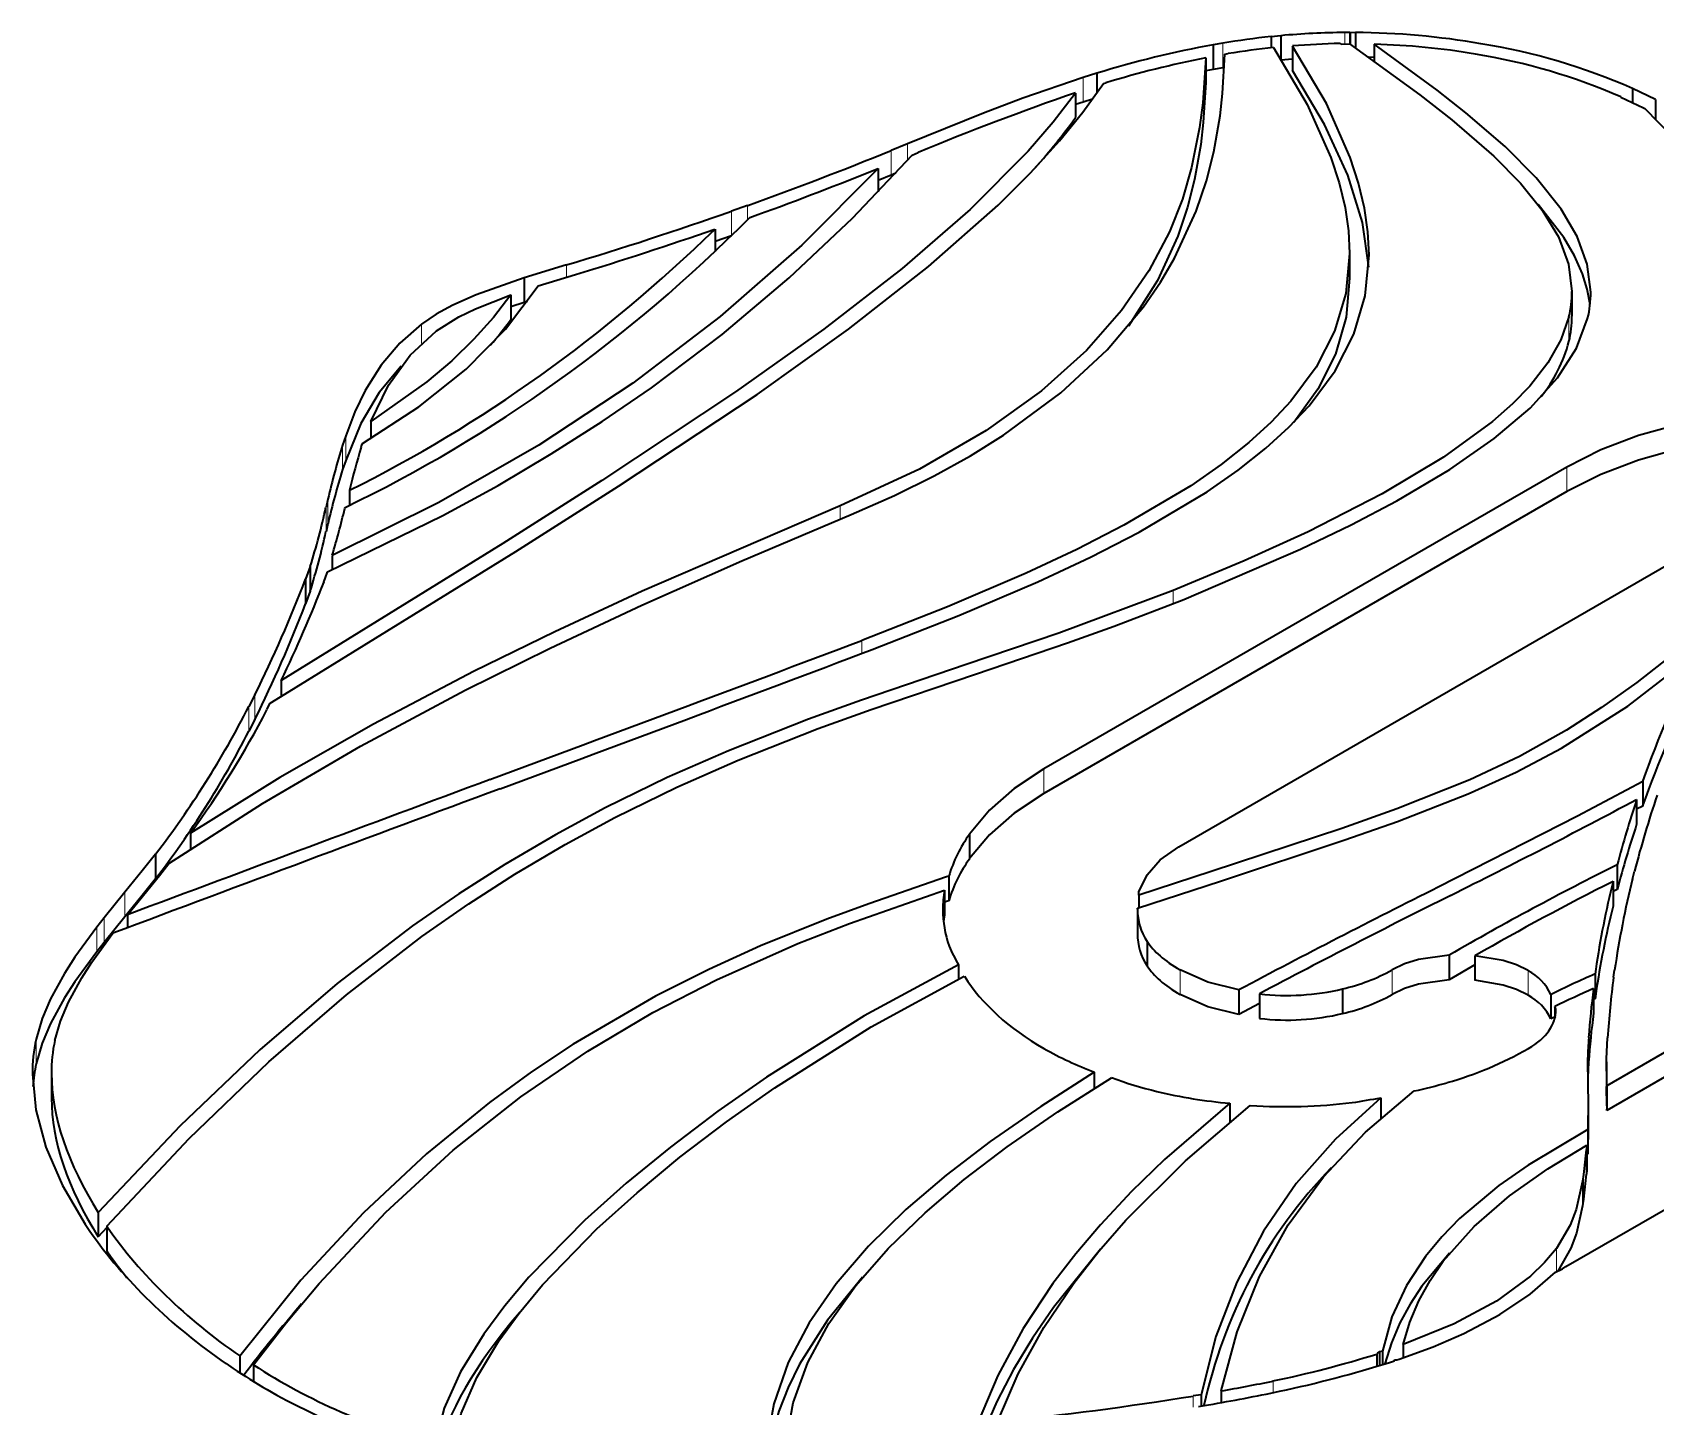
# Model space of a CAD drawing. Extents: x 319 to 941, y 145 to 775.
# Drawn here: x 757.56 to 773.73, y 744.62 to 758.31 of the extents above; entities that cross this region are included whole.
import ezdxf

# ---------------------------------------------------------------- set-up
doc = ezdxf.new("R2010")
doc.units = 0

msp = doc.modelspace()

# ---------------------------------------------------------------- linework, layer by layer
at = {"color": 7, "lineweight": 35, "ltscale": 0.002445}
msp.add_line((769.998, 758.281), (769.901, 758.271), dxfattribs=at)
at = {"color": 7, "lineweight": 35, "ltscale": 0.002766}
msp.add_line((769.901, 758.271), (769.901, 758.161), dxfattribs=at)
at = {"color": 7, "lineweight": 35, "ltscale": 0.005756}
msp.add_line((769.998, 758.281), (769.998, 758.051), dxfattribs=at)
at = {"color": 7, "lineweight": 35, "ltscale": 0.001236}
msp.add_line((770.685, 758.313), (770.635, 758.313), dxfattribs=at)
at = {"color": 7, "lineweight": 13, "ltscale": 0.002884}
msp.add_line((770.635, 758.313), (770.635, 758.197), dxfattribs=at)
at = {"color": 7, "lineweight": 35, "ltscale": 0.000126795}
msp.add_line((770.688, 758.31), (770.685, 758.313), dxfattribs=at)
at = {"color": 7, "lineweight": 35, "ltscale": 0.002867}
msp.add_line((770.685, 758.313), (770.685, 758.198), dxfattribs=at)
at = {"color": 7, "lineweight": 35, "ltscale": 0.001312}
msp.add_line((770.741, 758.313), (770.688, 758.31), dxfattribs=at)
at = {"color": 7, "lineweight": 35, "ltscale": 0.002858}
msp.add_line((770.688, 758.31), (770.688, 758.195), dxfattribs=at)
at = {"color": 7, "lineweight": 35, "ltscale": 0.00387}
msp.add_line((770.741, 758.313), (770.741, 758.158), dxfattribs=at)
at = {"color": 7, "lineweight": 35, "ltscale": 0.002431}
for p, q in [((769.42, 758.206), (769.324, 758.19)), ((769.42, 757.961), (769.324, 757.945))]:
    msp.add_line(p, q, dxfattribs=at)
at = {"color": 7, "lineweight": 35, "ltscale": 0.006123}
for p, q in [((769.324, 758.19), (769.324, 757.945)), ((770.115, 758.178), (770.115, 757.934)), ((769.251, 758.059), (769.251, 757.814)), ((767.953, 757.71), (767.953, 757.465)), ((770.682, 756.11), (770.682, 755.865)), ((762.462, 755.869), (762.462, 755.624)), ((762.328, 755.699), (762.328, 755.454)), ((772.897, 755.732), (772.897, 755.487)), ((760.33, 752.994), (760.33, 752.749)), ((760.284, 752.866), (760.284, 752.621)), ((773.602, 750.852), (773.602, 750.607)), ((773.542, 750.673), (773.542, 750.428)), ((773.349, 750.022), (773.349, 749.777)), ((766.648, 749.768), (766.648, 749.523)), ((768.571, 749.581), (768.571, 749.336)), ((771.931, 749.116), (771.931, 748.871)), ((773.128, 748.933), (773.128, 748.688)), ((769.579, 748.775), (769.579, 748.53)), ((769.785, 748.737), (769.785, 748.492)), ((770.613, 748.785), (770.613, 748.54)), ((772.688, 748.731), (772.688, 748.486)), ((773.112, 748.788), (773.112, 748.543)), ((773.241, 748.059), (773.241, 747.814)), ((757.752, 747.944), (757.752, 747.699)), ((773.244, 747.833), (773.244, 747.588)), ((773.244, 747.82), (773.244, 747.575)), ((773.059, 747.615), (773.059, 747.37)), ((773.055, 747.385), (773.055, 747.141)), ((773.042, 747.185), (773.042, 746.94)), ((773.045, 747.227), (773.045, 746.982)), ((758.219, 746.559), (758.219, 746.314)), ((758.304, 746.421), (758.304, 746.176))]:
    msp.add_line(p, q, dxfattribs=at)
at = {"color": 7, "lineweight": 13, "ltscale": 0.006123}
for p, q in [((769.42, 758.206), (769.42, 757.961)), ((766.115, 757.138), (766.115, 756.893)), ((764.526, 756.532), (764.526, 756.287)), ((772.867, 755.479), (772.867, 755.234)), ((760.653, 754.203), (760.653, 753.958)), ((760.684, 754.295), (760.684, 754.05)), ((772.847, 753.984), (772.847, 753.739)), ((760.488, 753.585), (760.488, 753.34)), ((759.719, 751.598), (759.719, 751.353)), ((759.779, 751.715), (759.779, 751.47)), ((758.484, 749.749), (758.484, 749.504)), ((758.205, 749.399), (758.205, 749.154)), ((768.995, 748.975), (768.995, 748.73)), ((771.106, 748.975), (771.106, 748.73)), ((772.463, 748.967), (772.463, 748.722)), ((773.135, 748.982), (773.135, 748.737)), ((757.6, 748.284), (757.6, 748.039)), ((773.064, 748.301), (773.064, 748.056)), ((773.057, 747.441), (773.057, 747.196)), ((773.014, 746.936), (773.014, 746.691)), ((773.004, 746.87), (773.004, 746.625)), ((758.31, 746.412), (758.31, 746.167))]:
    msp.add_line(p, q, dxfattribs=at)
at = {"color": 7, "lineweight": 35, "ltscale": 0.000809253}
msp.add_line((769.441, 758.096), (769.473, 758.102), dxfattribs=at)
at = {"color": 7, "lineweight": 35, "ltscale": 0.000335294}
msp.add_line((770.589, 758.203), (770.599, 758.195), dxfattribs=at)
at = {"color": 7, "lineweight": 35, "ltscale": 0.002064}
msp.add_line((770.599, 758.195), (770.682, 758.2), dxfattribs=at)
at = {"color": 7, "lineweight": 35, "ltscale": 0.001481}
msp.add_line((770.93, 758.064), (770.871, 758.066), dxfattribs=at)
at = {"color": 7, "lineweight": 35, "ltscale": 0.004285}
msp.add_line((770.929, 758.196), (770.929, 758.024), dxfattribs=at)
at = {"color": 7, "lineweight": 35, "ltscale": 0.00362}
msp.add_line((768.166, 757.907), (768.028, 757.864), dxfattribs=at)
at = {"color": 7, "lineweight": 35, "ltscale": 0.004947}
msp.add_line((768.166, 757.907), (768.166, 757.709), dxfattribs=at)
at = {"color": 7, "lineweight": 35, "ltscale": 0.001861}
msp.add_line((769.324, 757.945), (769.251, 757.932), dxfattribs=at)
at = {"color": 7, "lineweight": 35, "ltscale": 0.000361981}
msp.add_line((769.434, 757.963), (769.42, 757.961), dxfattribs=at)
at = {"color": 7, "lineweight": 35, "ltscale": 0.002929}
msp.add_line((770.115, 758.046), (769.998, 758.036), dxfattribs=at)
at = {"color": 7, "lineweight": 13, "ltscale": 0.006125}
for p, q in [((768.028, 757.864), (768.028, 757.619)), ((760.507, 753.665), (760.507, 753.42)), ((767.638, 750.977), (767.638, 750.732)), ((758.277, 749.492), (758.277, 749.247))]:
    msp.add_line(p, q, dxfattribs=at)
at = {"color": 7, "lineweight": 35, "ltscale": 0.000607146}
msp.add_line((768.232, 757.804), (768.255, 757.811), dxfattribs=at)
at = {"color": 7, "lineweight": 35, "ltscale": 0.006352}
msp.add_line((773.73, 757.646), (773.5, 757.755), dxfattribs=at)
at = {"color": 7, "lineweight": 35, "ltscale": 0.003513}
msp.add_line((773.5, 757.755), (773.5, 757.614), dxfattribs=at)
at = {"color": 7, "lineweight": 35, "ltscale": 0.001975}
msp.add_line((768.028, 757.619), (767.953, 757.594), dxfattribs=at)
at = {"color": 7, "lineweight": 35, "ltscale": 0.002476}
msp.add_line((768.122, 757.648), (768.028, 757.619), dxfattribs=at)
at = {"color": 7, "lineweight": 35, "ltscale": 0.006263}
msp.add_line((773.383, 757.67), (773.61, 757.562), dxfattribs=at)
at = {"color": 7, "lineweight": 35, "ltscale": 0.004942}
msp.add_line((773.73, 757.646), (773.73, 757.448), dxfattribs=at)
at = {"color": 7, "lineweight": 35, "ltscale": 0.000345981}
msp.add_line((773.61, 757.562), (773.622, 757.555), dxfattribs=at)
at = {"color": 7, "lineweight": 35, "ltscale": 0.004406}
msp.add_line((766.278, 757.205), (766.115, 757.138), dxfattribs=at)
at = {"color": 7, "lineweight": 13, "ltscale": 0.004175}
msp.add_line((766.278, 757.205), (766.278, 757.038), dxfattribs=at)
at = {"color": 7, "lineweight": 35, "ltscale": 0.001651}
for p, q in [((766.326, 757.092), (766.387, 757.117)), ((773.014, 746.936), (773.004, 746.87)), ((773.014, 746.691), (773.004, 746.625))]:
    msp.add_line(p, q, dxfattribs=at)
at = {"color": 7, "lineweight": 35, "ltscale": 0.005856}
msp.add_line((765.986, 756.958), (765.986, 756.724), dxfattribs=at)
at = {"color": 7, "lineweight": 35, "ltscale": 0.003481}
msp.add_line((766.115, 756.893), (765.986, 756.84), dxfattribs=at)
at = {"color": 7, "lineweight": 35, "ltscale": 0.001314}
msp.add_line((766.163, 756.913), (766.115, 756.893), dxfattribs=at)
at = {"color": 7, "lineweight": 35, "ltscale": 0.004272}
msp.add_line((764.687, 756.59), (764.526, 756.532), dxfattribs=at)
at = {"color": 7, "lineweight": 13, "ltscale": 0.003543}
msp.add_line((764.687, 756.59), (764.687, 756.448), dxfattribs=at)
at = {"color": 7, "lineweight": 35, "ltscale": 0.002091}
msp.add_line((764.708, 756.47), (764.787, 756.498), dxfattribs=at)
at = {"color": 7, "lineweight": 35, "ltscale": 0.005553}
msp.add_line((764.362, 756.354), (764.362, 756.132), dxfattribs=at)
at = {"color": 7, "lineweight": 35, "ltscale": 0.00436}
msp.add_line((764.526, 756.287), (764.362, 756.23), dxfattribs=at)
at = {"color": 7, "lineweight": 35, "ltscale": 0.011013}
msp.add_line((762.884, 755.997), (762.462, 755.869), dxfattribs=at)
at = {"color": 7, "lineweight": 13, "ltscale": 0.003079}
msp.add_line((762.884, 755.997), (762.884, 755.874), dxfattribs=at)
at = {"color": 7, "lineweight": 35, "ltscale": 0.009695}
msp.add_line((762.6, 755.788), (762.971, 755.901), dxfattribs=at)
at = {"color": 7, "lineweight": 35, "ltscale": 0.00352}
msp.add_line((762.462, 755.624), (762.328, 755.581), dxfattribs=at)
at = {"color": 7, "lineweight": 35, "ltscale": 0.000802238}
msp.add_line((762.493, 755.633), (762.462, 755.624), dxfattribs=at)
at = {"color": 7, "lineweight": 13, "ltscale": 0.004826}
msp.add_line((761.437, 755.406), (761.437, 755.213), dxfattribs=at)
at = {"color": 7, "lineweight": 35, "ltscale": 0.004178}
msp.add_line((760.934, 754.436), (760.934, 754.269), dxfattribs=at)
at = {"color": 7, "lineweight": 35, "ltscale": 0.002424}
for p, q in [((760.684, 754.295), (760.653, 754.203)), ((760.684, 754.05), (760.653, 753.958))]:
    msp.add_line(p, q, dxfattribs=at)
at = {"color": 7, "lineweight": 35, "ltscale": 0.000921623}
msp.add_line((760.838, 754.184), (760.85, 754.219), dxfattribs=at)
at = {"color": 7, "lineweight": 35, "ltscale": 0.150358}
msp.add_line((772.847, 753.984), (767.638, 750.977), dxfattribs=at)
at = {"color": 7, "lineweight": 35, "ltscale": 0.003745}
msp.add_line((760.721, 753.753), (760.721, 753.603), dxfattribs=at)
at = {"color": 7, "lineweight": 35, "ltscale": 0.150359}
for p, q in [((772.847, 753.739), (767.638, 750.732)), ((768.982, 750.202), (774.19, 753.209))]:
    msp.add_line(p, q, dxfattribs=at)
at = {"color": 7, "lineweight": 35, "ltscale": 0.002046}
msp.add_line((760.507, 753.665), (760.488, 753.585), dxfattribs=at)
at = {"color": 7, "lineweight": 35, "ltscale": 0.000287554}
msp.add_line((760.674, 753.571), (760.677, 753.582), dxfattribs=at)
at = {"color": 7, "lineweight": 13, "ltscale": 0.003342}
msp.add_line((765.609, 753.598), (765.609, 753.465), dxfattribs=at)
at = {"color": 7, "lineweight": 35, "ltscale": 0.002044}
msp.add_line((760.507, 753.42), (760.488, 753.34), dxfattribs=at)
at = {"color": 7, "lineweight": 35, "ltscale": 0.003554}
msp.add_line((760.549, 753.104), (760.549, 752.962), dxfattribs=at)
at = {"color": 7, "lineweight": 35, "ltscale": 0.003389}
for p, q in [((760.33, 752.994), (760.284, 752.866)), ((760.33, 752.749), (760.284, 752.621)), ((771.01, 745.177), (771.01, 745.042))]:
    msp.add_line(p, q, dxfattribs=at)
at = {"color": 7, "lineweight": 35, "ltscale": 0.001839}
msp.add_line((760.478, 752.872), (760.503, 752.941), dxfattribs=at)
at = {"color": 7, "lineweight": 35, "ltscale": 0.000801123}
msp.add_line((760.467, 752.842), (760.478, 752.872), dxfattribs=at)
at = {"color": 7, "lineweight": 13, "ltscale": 0.003307}
msp.add_line((768.924, 752.753), (768.924, 752.621), dxfattribs=at)
at = {"color": 7, "lineweight": 13, "ltscale": 0.003238}
msp.add_line((765.825, 752.257), (765.825, 752.128), dxfattribs=at)
at = {"color": 7, "lineweight": 35, "ltscale": 0.003969}
msp.add_line((760.04, 751.856), (760.04, 751.697), dxfattribs=at)
at = {"color": 7, "lineweight": 35, "ltscale": 0.003296}
for p, q in [((759.779, 751.715), (759.719, 751.598)), ((759.779, 751.47), (759.719, 751.353))]:
    msp.add_line(p, q, dxfattribs=at)
at = {"color": 7, "lineweight": 35, "ltscale": 0.001801}
msp.add_line((759.899, 751.567), (759.932, 751.631), dxfattribs=at)
at = {"color": 7, "lineweight": 35, "ltscale": 0.004241}
msp.add_line((759.932, 751.631), (760.076, 751.72), dxfattribs=at)
at = {"color": 7, "lineweight": 35, "ltscale": 0.001702}
msp.add_line((773.602, 750.607), (773.542, 750.575), dxfattribs=at)
at = {"color": 7, "lineweight": 35, "ltscale": 0.003995}
msp.add_line((759.139, 750.337), (759.139, 750.178), dxfattribs=at)
at = {"color": 7, "lineweight": 35, "ltscale": 0.006125}
for p, q in [((766.898, 750.328), (766.898, 750.083)), ((758.789, 750.127), (758.789, 749.882)), ((766.69, 749.908), (766.69, 749.663)), ((773.307, 749.857), (773.307, 749.612)), ((768.666, 749.26), (768.666, 749.015)), ((771.676, 749.122), (771.676, 748.877))]:
    msp.add_line(p, q, dxfattribs=at)
at = {"color": 7, "lineweight": 35, "ltscale": 0.005285}
msp.add_line((758.789, 750.127), (758.657, 749.962), dxfattribs=at)
at = {"color": 7, "lineweight": 35, "ltscale": 0.003773}
msp.add_line((758.828, 749.916), (758.922, 750.034), dxfattribs=at)
at = {"color": 7, "lineweight": 35, "ltscale": 0.006838}
for p, q in [((758.657, 749.962), (758.484, 749.749)), ((758.657, 749.717), (758.484, 749.504))]:
    msp.add_line(p, q, dxfattribs=at)
at = {"color": 7, "lineweight": 35, "ltscale": 0.006868}
msp.add_line((758.655, 749.703), (758.828, 749.916), dxfattribs=at)
at = {"color": 7, "lineweight": 35, "ltscale": 0.005284}
msp.add_line((758.789, 749.882), (758.657, 749.717), dxfattribs=at)
at = {"color": 7, "lineweight": 35, "ltscale": 0.000579515}
msp.add_line((766.69, 749.908), (766.668, 749.901), dxfattribs=at)
at = {"color": 7, "lineweight": 35, "ltscale": 0.021727}
msp.add_line((768.571, 749.591), (769.397, 749.86), dxfattribs=at)
at = {"color": 7, "lineweight": 35, "ltscale": 0.019027}
msp.add_line((769.305, 749.955), (768.582, 749.72), dxfattribs=at)
at = {"color": 7, "lineweight": 35, "ltscale": 0.002011}
msp.add_line((773.501, 749.88), (773.52, 749.958), dxfattribs=at)
at = {"color": 7, "lineweight": 35, "ltscale": 0.008273}
msp.add_line((758.484, 749.749), (758.277, 749.492), dxfattribs=at)
at = {"color": 7, "lineweight": 35, "ltscale": 0.005788}
msp.add_line((758.509, 749.523), (758.655, 749.703), dxfattribs=at)
at = {"color": 7, "lineweight": 35, "ltscale": 0.000541401}
msp.add_line((766.668, 749.656), (766.648, 749.649), dxfattribs=at)
at = {"color": 7, "lineweight": 35, "ltscale": 0.00057903}
msp.add_line((766.69, 749.663), (766.668, 749.656), dxfattribs=at)
at = {"color": 7, "lineweight": 35, "ltscale": 0.000779188}
msp.add_line((768.582, 749.72), (768.584, 749.751), dxfattribs=at)
at = {"color": 7, "lineweight": 35, "ltscale": 0.003131}
msp.add_line((768.582, 749.72), (768.582, 749.594), dxfattribs=at)
at = {"color": 7, "lineweight": 35, "ltscale": 0.001151}
msp.add_line((773.349, 749.777), (773.307, 749.756), dxfattribs=at)
at = {"color": 7, "lineweight": 35, "ltscale": 0.002932}
msp.add_line((758.277, 749.492), (758.205, 749.399), dxfattribs=at)
at = {"color": 7, "lineweight": 35, "ltscale": 0.008274}
msp.add_line((758.484, 749.504), (758.277, 749.247), dxfattribs=at)
at = {"color": 7, "lineweight": 35, "ltscale": 0.003227}
msp.add_line((758.509, 749.523), (758.509, 749.394), dxfattribs=at)
at = {"color": 7, "lineweight": 35, "ltscale": 0.001701}
msp.add_line((766.648, 749.523), (766.638, 749.456), dxfattribs=at)
at = {"color": 7, "lineweight": 35, "ltscale": 0.000256366}
msp.add_line((768.571, 749.581), (768.571, 749.591), dxfattribs=at)
at = {"color": 7, "lineweight": 35, "ltscale": 0.002931}
msp.add_line((758.277, 749.247), (758.205, 749.154), dxfattribs=at)
at = {"color": 7, "lineweight": 35, "ltscale": 0.003542}
msp.add_line((766.787, 749.024), (766.787, 748.882), dxfattribs=at)
at = {"color": 7, "lineweight": 35, "ltscale": 0.007355}
msp.add_line((771.931, 749.024), (771.676, 748.877), dxfattribs=at)
at = {"color": 7, "lineweight": 35, "ltscale": 0.001217}
for p, q in [((773.135, 748.982), (773.128, 748.933)), ((773.135, 748.737), (773.128, 748.688))]:
    msp.add_line(p, q, dxfattribs=at)
at = {"color": 7, "lineweight": 35, "ltscale": 0.001762}
msp.add_line((773.312, 748.903), (773.322, 748.973), dxfattribs=at)
at = {"color": 7, "lineweight": 35, "ltscale": 0.000441802}
msp.add_line((773.128, 748.688), (773.112, 748.682), dxfattribs=at)
at = {"color": 7, "lineweight": 35, "ltscale": 0.00583}
msp.add_line((769.785, 748.64), (769.579, 748.53), dxfattribs=at)
at = {"color": 7, "lineweight": 35, "ltscale": 0.002884}
msp.add_line((772.727, 748.61), (772.727, 748.495), dxfattribs=at)
at = {"color": 7, "lineweight": 35, "ltscale": 0.036853}
for p, q in [((774.521, 748.557), (773.244, 747.82)), ((774.521, 748.312), (773.244, 747.575))]:
    msp.add_line(p, q, dxfattribs=at)
at = {"color": 7, "lineweight": 35, "ltscale": 0.001351}
msp.add_line((772.737, 748.509), (772.688, 748.486), dxfattribs=at)
at = {"color": 7, "lineweight": 35, "ltscale": 0.005164}
msp.add_line((773.241, 748.09), (773.252, 748.297), dxfattribs=at)
at = {"color": 7, "lineweight": 35, "ltscale": 0.000431848}
msp.add_line((773.053, 748.092), (773.053, 748.075), dxfattribs=at)
at = {"color": 7, "lineweight": 35, "ltscale": 0.001668}
msp.add_line((773.053, 748.092), (773.053, 748.025), dxfattribs=at)
at = {"color": 7, "lineweight": 35, "ltscale": 0.00052643}
msp.add_line((773.053, 748.075), (773.053, 748.053), dxfattribs=at)
at = {"color": 7, "lineweight": 35, "ltscale": 0.000794983}
msp.add_line((773.053, 748.075), (773.053, 748.043), dxfattribs=at)
at = {"color": 7, "lineweight": 35, "ltscale": 0.004729}
msp.add_line((773.053, 748.053), (773.056, 747.864), dxfattribs=at)
at = {"color": 7, "lineweight": 35, "ltscale": 0.00383}
msp.add_line((773.064, 748.056), (773.055, 747.903), dxfattribs=at)
at = {"color": 7, "lineweight": 35, "ltscale": 0.000451725}
msp.add_line((773.241, 748.072), (773.241, 748.09), dxfattribs=at)
at = {"color": 7, "lineweight": 35, "ltscale": 0.000344849}
msp.add_line((773.241, 748.059), (773.241, 748.072), dxfattribs=at)
at = {"color": 7, "lineweight": 35, "ltscale": 0.004821}
msp.add_line((773.244, 747.866), (773.241, 748.059), dxfattribs=at)
at = {"color": 7, "lineweight": 35, "ltscale": 0.004005}
msp.add_line((768.14, 747.955), (768.14, 747.795), dxfattribs=at)
at = {"color": 7, "lineweight": 35, "ltscale": 0.087765}
msp.add_line((772.837, 746.019), (775.878, 747.774), dxfattribs=at)
at = {"color": 7, "lineweight": 35, "ltscale": 0.006228}
msp.add_line((773.056, 747.864), (773.059, 747.615), dxfattribs=at)
at = {"color": 7, "lineweight": 35, "ltscale": 0.004822}
msp.add_line((773.244, 747.621), (773.241, 747.814), dxfattribs=at)
at = {"color": 7, "lineweight": 13, "ltscale": 0.000759888}
msp.add_line((773.244, 747.866), (773.244, 747.835), dxfattribs=at)
at = {"color": 7, "lineweight": 35, "ltscale": 0.000251775}
msp.add_line((773.244, 747.856), (773.244, 747.866), dxfattribs=at)
at = {"color": 7, "lineweight": 35, "ltscale": 0.000572207}
msp.add_line((773.244, 747.833), (773.244, 747.856), dxfattribs=at)
at = {"color": 7, "lineweight": 35, "ltscale": 0.000309768}
for p, q in [((773.244, 747.82), (773.244, 747.833)), ((773.244, 747.575), (773.244, 747.588))]:
    msp.add_line(p, q, dxfattribs=at)
at = {"color": 7, "lineweight": 35, "ltscale": 0.00468}
msp.add_line((769.489, 747.646), (769.489, 747.458), dxfattribs=at)
at = {"color": 7, "lineweight": 35, "ltscale": 0.005135}
msp.add_line((770.994, 747.701), (770.994, 747.496), dxfattribs=at)
at = {"color": 7, "lineweight": 35, "ltscale": 0.004348}
for p, q in [((773.059, 747.615), (773.057, 747.441)), ((773.059, 747.37), (773.057, 747.196))]:
    msp.add_line(p, q, dxfattribs=at)
at = {"color": 7, "lineweight": 35, "ltscale": 0.001397}
for p, q in [((773.057, 747.441), (773.055, 747.385)), ((773.057, 747.196), (773.055, 747.141))]:
    msp.add_line(p, q, dxfattribs=at)
at = {"color": 7, "lineweight": 35, "ltscale": 0.001049}
for p, q in [((773.045, 747.227), (773.042, 747.185)), ((773.045, 746.982), (773.042, 746.94))]:
    msp.add_line(p, q, dxfattribs=at)
at = {"color": 7, "lineweight": 35, "ltscale": 0.000259512}
msp.add_line((773.055, 747.141), (773.046, 747.136), dxfattribs=at)
at = {"color": 7, "lineweight": 35, "ltscale": 0.002075}
msp.add_line((758.088, 746.44), (758.135, 746.372), dxfattribs=at)
at = {"color": 7, "lineweight": 35, "ltscale": 0.000278906}
for p, q in [((758.31, 746.412), (758.304, 746.421)), ((758.31, 746.167), (758.304, 746.176))]:
    msp.add_line(p, q, dxfattribs=at)
at = {"color": 7, "lineweight": 35, "ltscale": 0.003174}
msp.add_line((758.304, 746.408), (758.219, 746.314), dxfattribs=at)
at = {"color": 7, "lineweight": 13, "ltscale": 0.005783}
msp.add_line((772.742, 746.199), (772.742, 745.968), dxfattribs=at)
at = {"color": 7, "lineweight": 35, "ltscale": 0.001755}
msp.add_line((772.733, 745.964), (772.796, 745.995), dxfattribs=at)
at = {"color": 7, "lineweight": 35, "ltscale": 0.000190784}
msp.add_line((772.796, 745.995), (772.802, 745.998), dxfattribs=at)
at = {"color": 7, "lineweight": 35, "ltscale": 0.001013}
msp.add_line((772.802, 745.998), (772.837, 746.019), dxfattribs=at)
at = {"color": 7, "lineweight": 35, "ltscale": 0.004176}
msp.add_line((759.628, 745.128), (759.628, 744.961), dxfattribs=at)
at = {"color": 7, "lineweight": 35, "ltscale": 0.003098}
msp.add_line((770.953, 745.148), (770.953, 745.024), dxfattribs=at)
at = {"color": 7, "lineweight": 35, "ltscale": 0.000723944}
msp.add_line((771.01, 745.177), (770.981, 745.171), dxfattribs=at)
at = {"color": 7, "lineweight": 35, "ltscale": 0.003458}
msp.add_line((770.981, 745.171), (770.981, 745.033), dxfattribs=at)
at = {"color": 7, "lineweight": 35, "ltscale": 0.003285}
msp.add_line((771.218, 745.242), (771.218, 745.111), dxfattribs=at)
at = {"color": 7, "lineweight": 35, "ltscale": 0.002086}
msp.add_line((759.492, 745.052), (759.562, 745.005), dxfattribs=at)
at = {"color": 7, "lineweight": 35, "ltscale": 0.004109}
msp.add_line((759.765, 745.039), (759.765, 744.875), dxfattribs=at)
at = {"color": 7, "lineweight": 35, "ltscale": 0.0013}
msp.add_line((771.081, 745.064), (771.13, 745.081), dxfattribs=at)
at = {"color": 7, "lineweight": 35, "ltscale": 0.000604371}
msp.add_line((771.13, 745.089), (771.154, 745.089), dxfattribs=at)
at = {"color": 7, "lineweight": 35, "ltscale": 0.000218334}
msp.add_line((771.13, 745.081), (771.13, 745.089), dxfattribs=at)
at = {"color": 7, "lineweight": 35, "ltscale": 0.000221252}
msp.add_line((771.13, 745.089), (771.13, 745.081), dxfattribs=at)
at = {"color": 7, "lineweight": 35, "ltscale": 0.000621033}
msp.add_line((771.154, 745.089), (771.177, 745.097), dxfattribs=at)
at = {"color": 7, "lineweight": 13, "ltscale": 0.002901}
msp.add_line((769.92, 744.879), (769.92, 744.763), dxfattribs=at)
at = {"color": 7, "lineweight": 35, "ltscale": 0.00196}
msp.add_line((769.203, 744.743), (769.125, 744.73), dxfattribs=at)
at = {"color": 7, "lineweight": 13, "ltscale": 0.002832}
msp.add_line((769.125, 744.73), (769.125, 744.617), dxfattribs=at)
at = {"color": 7, "lineweight": 35, "ltscale": 0.002559}
msp.add_line((769.177, 744.625), (769.278, 744.642), dxfattribs=at)
at = {"color": 7, "lineweight": 35, "ltscale": 0.002832}
msp.add_line((769.203, 744.743), (769.203, 744.629), dxfattribs=at)
at = {"color": 7, "lineweight": 35, "ltscale": 0.002911}
msp.add_line((769.402, 744.78), (769.402, 744.664), dxfattribs=at)
at = {"color": 7, "lineweight": 35}
for points in [[(765.718, 753.51), (766.149, 753.7), (766.545, 753.896), (766.907, 754.097), (767.237, 754.302), (767.808, 754.722), (768.268, 755.15), (768.631, 755.581), (768.799, 755.824), (768.94, 756.064), (769.156, 756.534), (769.257, 756.835), (769.33, 757.123), (769.392, 757.483), (769.416, 757.705), (769.441, 758.096)], [(769.925, 758.163), (770.261, 757.597), (770.497, 757.068), (770.579, 756.814), (770.637, 756.569), (770.671, 756.336), (770.682, 756.11)], [(770.877, 756.097), (770.865, 756.327), (770.831, 756.564), (770.772, 756.812), (770.69, 757.068), (770.452, 757.604), (770.115, 758.178)], [(770.682, 758.2), (771.384, 757.691), (771.7, 757.444), (772.12, 757.081), (772.385, 756.812), (772.601, 756.544), (772.762, 756.276), (772.862, 756.006), (772.897, 755.732)], [(773.084, 755.725), (773.05, 756.005), (772.949, 756.28), (772.79, 756.554), (772.541, 756.865), (772.232, 757.177), (771.842, 757.513), (771.555, 757.738), (770.929, 758.196)], [(769.251, 758.059), (769.22, 757.613), (769.188, 757.365), (769.109, 756.968), (769.017, 756.653), (768.888, 756.328), (768.684, 755.939), (768.412, 755.542), (768.061, 755.144), (767.613, 754.742), (767.062, 754.347), (766.398, 753.964), (765.609, 753.598)], [(770.873, 755.975), (770.81, 756.42), (770.664, 756.893), (770.433, 757.397), (770.115, 757.934)], [(760.076, 751.72), (762.377, 753.143), (763.402, 753.794), (764.781, 754.708), (765.69, 755.357), (766.49, 755.983), (767.181, 756.593), (767.503, 756.914), (767.793, 757.233), (768.025, 757.518), (768.232, 757.804)], [(768.028, 757.864), (767.428, 757.658), (767.036, 757.51), (766.278, 757.205)], [(769.251, 757.814), (769.224, 757.417), (769.2, 757.198), (769.139, 756.848), (769.068, 756.572), (768.972, 756.285), (768.768, 755.841), (768.479, 755.386)], [(767.953, 757.71), (767.729, 757.42), (767.481, 757.131), (766.905, 756.55), (766.227, 755.962), (765.447, 755.359), (764.565, 754.732), (763.233, 753.85), (762.247, 753.223), (760.04, 751.856)], [(773.622, 757.555), (774.155, 757.011), (774.371, 756.76), (774.506, 756.575), (774.615, 756.391), (774.726, 756.111), (774.764, 755.818)], [(760.503, 752.941), (761.652, 753.501), (762.201, 753.801), (762.731, 754.114), (763.238, 754.437), (763.728, 754.773), (764.433, 755.305), (765.1, 755.868), (765.731, 756.463), (766.326, 757.092)], [(765.986, 756.958), (765.228, 756.195), (764.414, 755.482), (763.542, 754.818), (762.608, 754.202), (761.612, 753.631), (760.549, 753.104)], [(773.078, 755.603), (773.05, 755.756), (773.003, 755.908), (772.922, 756.089), (772.816, 756.269), (772.562, 756.598)], [(770.682, 756.11), (770.645, 755.712), (770.534, 755.336), (770.351, 754.979), (770.098, 754.639), (769.902, 754.431), (769.68, 754.228), (769.405, 754.01), (769.1, 753.798), (768.434, 753.404), (767.966, 753.164), (767.46, 752.926), (766.679, 752.592), (765.825, 752.257)], [(765.928, 752.167), (766.789, 752.504), (767.576, 752.841), (768.102, 753.087), (768.586, 753.335), (769.265, 753.738), (769.572, 753.952), (769.849, 754.171), (770.079, 754.38), (770.281, 754.595), (770.538, 754.942), (770.725, 755.307), (770.838, 755.691), (770.877, 756.097)], [(762.462, 755.869), (761.983, 755.7), (761.75, 755.595), (761.586, 755.506), (761.437, 755.406)], [(770.682, 755.865), (770.647, 755.477), (770.541, 755.109), (770.367, 754.76), (770.127, 754.428)], [(760.85, 754.219), (761.411, 754.583), (761.882, 754.96), (762.274, 755.358), (762.6, 755.788)], [(762.328, 755.699), (762.154, 755.473), (761.96, 755.257), (761.739, 755.042), (761.493, 754.833), (760.934, 754.436)], [(761.587, 755.34), (761.809, 755.48), (761.976, 755.561), (762.328, 755.699)], [(772.867, 755.479), (772.788, 755.251), (772.658, 755.021), (772.477, 754.79), (772.307, 754.615), (772.107, 754.439), (771.618, 754.082), (771.006, 753.716), (770.269, 753.34), (769.633, 753.05), (768.924, 752.753)], [(761.437, 755.406), (761.223, 755.219), (761.038, 755), (760.878, 754.747), (760.775, 754.533), (760.684, 754.295)], [(760.934, 754.436), (761.11, 754.798), (761.326, 755.097), (761.587, 755.34)], [(769.032, 752.664), (770.195, 753.165), (770.699, 753.408), (771.153, 753.647), (771.682, 753.961), (772.123, 754.268), (772.48, 754.571), (772.753, 754.871), (772.943, 755.168), (773.054, 755.464)], [(761.237, 754.988), (761.017, 754.727), (760.834, 754.416), (760.684, 754.05)], [(773.971, 754.412), (773.56, 754.297), (773.185, 754.155), (772.847, 753.984)], [(773.971, 754.167), (773.56, 754.052), (773.185, 753.91), (772.847, 753.739)], [(765.609, 753.598), (763.638, 752.746), (762.767, 752.343), (761.958, 751.947), (760.959, 751.422), (760.027, 750.89), (759.139, 750.337)], [(758.922, 750.034), (759.856, 750.633), (760.83, 751.203), (761.873, 751.761), (762.719, 752.18), (763.633, 752.607), (764.629, 753.048), (765.718, 753.51)], [(768.924, 752.753), (767.788, 752.329), (766.862, 752.016)], [(766.956, 751.922), (767.874, 752.233), (768.338, 752.398), (769.032, 752.664)], [(774.296, 752.452), (773.911, 752.125), (773.545, 751.839), (773.193, 751.587), (772.844, 751.364), (772.374, 751.102), (771.88, 750.868), (771.154, 750.578), (770.607, 750.384), (769.305, 749.955)], [(769.397, 749.86), (770.635, 750.269), (771.161, 750.454), (771.863, 750.728), (772.341, 750.945), (772.792, 751.183), (773.453, 751.603), (774.138, 752.131)], [(766.862, 752.016), (765.821, 751.662), (765.294, 751.473), (764.495, 751.158), (763.887, 750.891), (763.269, 750.59), (762.772, 750.321), (762.267, 750.024), (761.811, 749.732), (761.349, 749.412), (760.598, 748.838), (759.827, 748.178), (759.034, 747.421), (758.219, 746.559)], [(758.304, 746.421), (759.123, 747.294), (759.917, 748.06), (760.69, 748.727), (761.443, 749.307), (761.909, 749.632), (762.369, 749.928), (762.871, 750.225), (763.365, 750.493), (763.983, 750.796), (764.591, 751.064), (765.39, 751.379), (765.916, 751.569), (766.956, 751.922)], [(767.638, 750.977), (767.343, 750.782), (767.096, 750.566), (766.898, 750.328)], [(773.602, 750.852), (772.954, 750.507), (771.566, 749.799)], [(767.638, 750.732), (767.343, 750.537), (767.096, 750.321), (766.898, 750.083)], [(768.584, 749.751), (768.665, 749.92), (768.797, 750.071), (768.982, 750.202)], [(766.668, 749.901), (765.893, 749.634), (765.475, 749.48), (764.815, 749.214), (764.299, 748.98), (763.768, 748.713), (762.95, 748.236), (762.534, 747.96), (762.116, 747.655), (761.487, 747.142), (760.86, 746.554), (760.238, 745.885), (759.628, 745.128)], [(759.765, 745.039), (760.09, 745.459), (760.418, 745.851), (761.083, 746.561), (761.755, 747.178), (762.427, 747.71), (763.094, 748.166), (763.743, 748.55), (764.377, 748.877), (765.188, 749.236), (765.702, 749.436), (766.648, 749.768)], [(758.205, 749.399), (757.985, 749.1), (757.881, 748.94), (757.743, 748.687), (757.66, 748.489), (757.6, 748.284)], [(757.787, 748.271), (757.843, 748.465), (757.922, 748.654), (758.054, 748.896), (758.154, 749.051), (758.364, 749.339)], [(758.205, 749.154), (757.985, 748.855), (757.881, 748.695), (757.743, 748.442), (757.66, 748.244), (757.6, 748.039)], [(766.787, 749.024), (765.848, 748.518), (764.875, 747.907), (764.389, 747.566), (763.917, 747.21), (763.477, 746.85), (763.065, 746.481), (762.509, 745.913), (762.269, 745.628), (762.058, 745.345), (761.828, 744.972), (761.663, 744.608), (761.57, 744.256)], [(771.676, 749.122), (771.368, 749.078), (771.231, 749.034), (771.106, 748.975)], [(772.463, 748.967), (772.344, 749.025), (772.214, 749.068), (771.931, 749.116)], [(761.75, 744.212), (761.833, 744.556), (761.988, 744.913), (762.208, 745.278), (762.411, 745.556), (762.644, 745.836), (763.185, 746.395), (763.585, 746.755), (764.013, 747.108), (764.478, 747.462), (764.959, 747.801), (765.917, 748.407), (766.845, 748.912)], [(769.579, 748.775), (769.271, 748.853), (768.995, 748.975)], [(771.676, 748.877), (771.368, 748.833), (771.231, 748.789), (771.106, 748.73)], [(772.463, 748.722), (772.344, 748.78), (772.214, 748.823), (771.931, 748.871)], [(769.579, 748.53), (769.271, 748.608), (768.995, 748.73)], [(772.737, 748.579), (772.737, 748.584), (772.733, 748.594), (772.727, 748.61)], [(757.563, 747.936), (757.597, 747.58), (757.697, 747.209), (757.861, 746.827), (758.088, 746.44)], [(768.14, 747.955), (767.606, 747.615), (767.102, 747.265), (766.665, 746.931), (766.263, 746.587), (765.891, 746.222), (765.568, 745.846), (765.299, 745.46), (765.09, 745.062), (764.947, 744.652), (764.873, 744.23)], [(765.066, 744.252), (765.142, 744.663), (765.288, 745.063), (765.497, 745.452), (765.765, 745.83), (766.086, 746.198), (766.455, 746.556), (766.845, 746.888), (767.271, 747.212), (767.775, 747.56), (768.311, 747.9)], [(769.402, 744.78), (769.562, 745.37), (769.784, 745.92), (770.071, 746.434), (770.423, 746.912), (770.841, 747.357), (771.327, 747.769)], [(769.489, 747.646), (768.84, 747.087), (768.51, 746.767), (768.2, 746.435), (767.956, 746.147), (767.728, 745.85), (767.431, 745.402), (767.178, 744.935), (766.974, 744.45)], [(767.176, 744.472), (767.382, 744.95), (767.637, 745.411), (767.936, 745.853), (768.186, 746.173), (768.455, 746.483), (769.047, 747.073), (769.694, 747.625)], [(770.994, 747.701), (770.541, 747.289), (770.151, 746.847), (769.824, 746.372), (769.558, 745.864), (769.351, 745.321), (769.203, 744.743)], [(773.055, 747.385), (772.462, 747.031), (772.17, 746.827), (771.779, 746.497), (771.601, 746.314), (771.44, 746.119), (771.251, 745.832), (771.105, 745.518), (771.01, 745.177)], [(771.218, 745.242), (771.284, 745.467), (771.373, 745.679), (771.485, 745.882), (771.615, 746.072), (771.922, 746.418), (772.275, 746.724), (772.656, 746.992), (773.045, 747.227)], [(773.004, 746.87), (772.94, 746.587), (772.881, 746.432), (772.742, 746.199)], [(773.004, 746.625), (772.943, 746.351), (772.888, 746.202), (772.757, 745.975)], [(768.203, 746.194), (767.733, 745.612), (767.524, 745.307), (767.336, 744.993), (767.17, 744.674), (767.026, 744.345)], [(771.679, 746.153), (771.403, 745.824), (771.285, 745.646), (771.183, 745.458), (771.099, 745.259), (771.035, 745.05)], [(772.742, 746.199), (772.623, 746.059), (772.484, 745.925), (772.145, 745.676), (771.723, 745.449), (771.218, 745.242)], [(771.177, 745.097), (771.516, 745.221), (771.822, 745.352), (772.179, 745.541), (772.482, 745.745), (772.733, 745.964)], [(765.83, 745.912), (765.481, 745.486), (765.202, 745.046), (765.089, 744.815), (764.998, 744.58), (764.933, 744.352), (764.888, 744.121)]]:
    msp.add_lwpolyline(points, dxfattribs=at)
for centre, radius, start, end in [((770.725, 750.423), 7.892, 95.9983, 99.5186), ((770.695, 750.671), 7.642, 90.4522, 95.2376), ((770.68, 750.571), 7.742, 80.2515, 89.5524), ((771.053, 748.616), 9.729, 100.2351, 107.262), ((770.715, 750.672), 7.533, 96.0223, 99.4919), ((770.74, 750.855), 7.35, 91.1807, 94.8795), ((770.711, 750.683), 7.516, 80.6073, 88.3389), ((770.976, 752.181), 5.994, 66.3248, 80.7732), ((770.994, 752.047), 6.234, 66.2961, 80.8), ((771.057, 748.671), 9.56, 100.8889, 107.0439), ((775.837, 734.579), 24.439, 108.8231, 112.7496), ((762.582, 761.364), 6.637, 318.5204, 324.0156), ((753.365, 788.245), 33.619, 289.6811, 292.2873), ((753.333, 788.077), 33.592, 289.936, 292.1266), ((752.586, 790.403), 35.913, 286.6625, 289.4189), ((752.452, 790.49), 36.153, 286.9153, 289.2331), ((771.81, 755.733), 1.088, 346.4835, 359.9341), ((771.965, 755.726), 1.12, 346.4928, 359.9603), ((771.81, 755.488), 1.088, 346.4835, 359.9341), ((759.109, 757.763), 3.961, 319.6162, 324.3554), ((771.435, 755.611), 1.481, 321.3085, 345.2523), ((767.662, 752.018), 7.342, 162.6864, 167.0406), ((767.233, 752.225), 6.688, 162.9759, 166.8007), ((767.662, 751.773), 7.342, 162.6864, 167.0406), ((753.53, 755.118), 7.124, 342.6498, 347.5756), ((751.74, 755.723), 9.19, 343.4473, 346.4573), ((753.53, 754.873), 7.124, 342.6498, 347.5756), ((748.275, 757.443), 12.851, 333.5295, 339.1368), ((748.106, 757.619), 13.253, 334.2241, 338.8696), ((748.275, 757.198), 12.851, 333.5295, 339.1368), ((538.527, 1354.232), 643.458, 290.333696, 290.685902), ((543.259, 1341.665), 630.151, 290.333122, 290.692889), ((785.082, 746.779), 12.182, 153.94, 160.4642), ((785.082, 746.534), 12.182, 153.94, 160.4642), ((751.352, 755.857), 9.388, 322.3834, 333.019), ((751.447, 755.951), 9.522, 323.8756, 332.5828), ((751.352, 755.612), 9.388, 322.3834, 333.019), ((1264.73, -601.46), 1442.711, 110.388144, 110.541236), ((1251.933, -567.185), 1406.004, 110.383343, 110.551181), ((737.078, 819.131), 77.564, 296.50149, 298.04155), ((784.432, 747.084), 11.466, 161.7597, 165.1545), ((783.961, 747.265), 10.782, 161.3325, 165.5324), ((768.038, 749.502), 1.407, 144.0728, 163.2422), ((784.432, 746.839), 11.466, 161.7597, 165.1545), ((768.038, 749.257), 1.407, 144.0728, 163.2422), ((787.248, 722.158), 31.138, 116.5113, 120.0064), ((787.145, 722.482), 30.673, 116.8158, 119.7353), ((782.382, 747.612), 9.348, 166.1097, 171.5777), ((782.711, 747.595), 9.489, 166.0652, 171.6539), ((767.718, 749.578), 1.087, 169.9272, 179.9743), ((808.733, 675.181), 83.361, 116.47815, 118.0144), ((810.293, 672.28), 86.525, 116.49702, 117.9154), ((767.772, 749.583), 1.141, 180.2581, 198.9727), ((769.114, 749.566), 0.543, 178.5071, 214.4165), ((782.382, 747.367), 9.348, 166.1097, 171.5777), ((769.114, 749.322), 0.543, 178.5071, 214.4165), ((768.105, 749.809), 1.533, 202.9158, 210.7901), ((770.187, 750.639), 1.902, 282.923, 298.9087), ((772.21, 748.499), 0.531, 25.8297, 61.6013), ((776.939, 740.129), 9.594, 113.4026, 116.2942), ((781.731, 747.766), 8.495, 172.3097, 176.4181), ((770.06, 751.08), 2.36, 263.313, 283.5486), ((770.187, 750.394), 1.902, 282.923, 298.9087), ((772.21, 748.255), 0.531, 25.8297, 61.6013), ((777.428, 738.94), 10.752, 113.6652, 115.9247), ((781.487, 747.701), 8.445, 172.6074, 175.9271), ((770.06, 750.835), 2.36, 263.313, 283.5486), ((781.487, 747.456), 8.445, 172.6074, 175.9271), ((759.165, 747.943), 1.602, 167.6891, 180.2312), ((759.268, 747.95), 1.516, 167.7754, 180.24), ((778.304, 747.921), 5.253, 175.8541, 178.1375), ((759.115, 747.705), 1.551, 167.5644, 176.0381), ((769.412, 751.313), 3.59, 240.3945, 249.2525), ((770.617, 751.456), 3.751, 286.0529, 299.4861), ((769.86, 752.192), 4.562, 250.15, 256.077), ((769.976, 752.944), 5.321, 256.8113, 264.7477), ((770.154, 753.143), 5.501, 282.3104, 285.8262), ((770.042, 753.236), 5.623, 266.4518, 276.8075), ((769.918, 753.171), 5.574, 278.1552, 281.1272), ((766.361, 747.818), 6.712, 352.4423, 354.5875), ((773.999, 743.607), 4.876, 135.8676, 167.8395), ((766.361, 747.573), 6.712, 352.4423, 354.5875), ((761.89, 748.666), 4.366, 214.9159, 219.1651), ((770.807, 736.491), 13.979, 139.0811, 142.8336), ((767.686, 755.592), 10.943, 281.777, 287.3704), ((771.036, 745.077), 0.109, 119.883, 139.0114), ((762.982, 750.135), 6.166, 236.308, 240.0188), ((763.01, 750.045), 5.965, 237.0422, 256.0325), ((767.644, 755.95), 11.415, 281.8398, 287.5229), ((766.609, 760.884), 16.344, 279.8398, 281.6879), ((762.944, 750.063), 6.084, 239.9854, 256.9358), ((763.757, 777.991), 33.692, 275.8234, 279.1681), ((766.141, 763.053), 18.676, 279.6699, 281.8797)]:
    msp.add_arc(centre, radius, start, end, dxfattribs=at)
for centre, major_axis, ratio, start_param, end_param in [((751.524, 775.781), (7.466, -22.876), 0.754823, 0.100037, 0.368453), ((751.21, 777.248), (7.481, -24.307), 0.725044, 0.118457, 0.35585), ((824.858, 755.81), (56.258, 6.372), 0.081391, 3.181599, 3.251296), ((824.858, 755.565), (56.258, 6.372), 0.081391, 3.181599, 3.251296), ((1080.487, 881.534), (313.774, 132.371), 0.069829, 3.153516, 3.194406), ((679.104, 772.788), (93.622, -24.298), 0.060084, 6.222224, 6.298686), ((761.057, 746.686), (3.1, -1.996), 0.572995, 3.495177, 4.032874), ((761.057, 746.441), (3.1, -1.996), 0.572995, 3.495177, 4.032874), ((760.918, 746.809), (3.142, -1.946), 0.609225, 4.096143, 4.634749), ((760.99, 746.798), (3.027, -1.888), 0.600877, 4.093495, 4.635894), ((774.571, 748.275), (12.946, 4.891), 0.279608, 2.670484, 2.95743)]:
    msp.add_ellipse(centre, major_axis=major_axis, ratio=ratio, start_param=start_param, end_param=end_param, dxfattribs=at)

doc.saveas('drawing.dxf')
